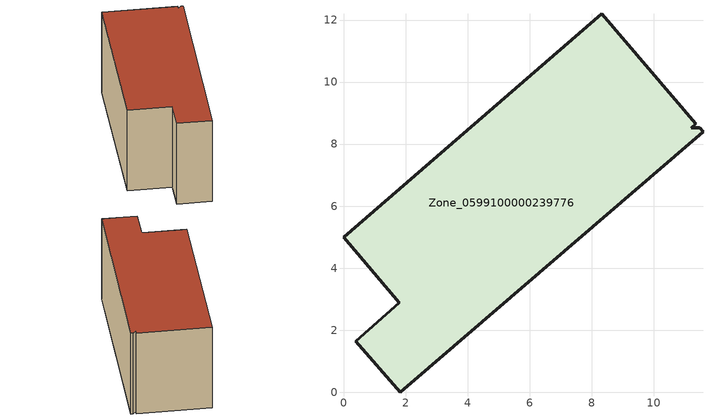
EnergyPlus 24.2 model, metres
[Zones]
Zone_0599100000239776
 floor ground (C_G): 0.39,1.64 1.8,2.88 0,4.99 8.32,12.2 11.36,8.66 11.22,8.53 11.48,8.52 11.59,8.39 1.83,0 z0
 wall outside (C_F): 1.8,2.88 0.39,1.64 1.83,0 11.59,8.39 11.48,8.52 11.22,8.53 11.36,8.66 8.32,12.2 0,4.99 1.8,2.88 z0:5.86
 roof outside (C_R): 11.36,8.66 8.32,12.2 0,4.99 1.8,2.88 0.39,1.64 1.83,0 11.59,8.39 11.48,8.52 11.22,8.53 z5.86
[BUILDING]
Pand.0599100000239776: North Axis=0; Terrain=City; Loads Convergence Tolerance Value=0.04; Temperature Convergence Tolerance Value=0.4; Solar Distribution=FullExterior; Maximum Number of Warmup Days=25; Minimum Number of Warmup Days=1
[Site:Location]
Rotterdam.The.Hague.AP_ZH_NLD Design_Conditions: Latitude=51.96; Longitude=4.45; Time Zone=1; Elevation=-4.5
[SITE:GROUNDTEMPERATURE:BUILDINGSURFACE]
18, 18, 18, 18, 18, 18, 18, 18, 18, 18, 18, 18
[MATERIAL] Thermal Absorptance=0.9; Solar Absorptance=0.7; Visible Absorptance=0.7
Name | Roughness | Thickness | Conductivity | Density | Specific Heat
G.TI.1946 | MediumSmooth | 0.15 | 1 | 540 | 1210
F.TI.1946 | Rough | 0.3 | 0.857143 | 1920 | 840
R.TI.1946 | MediumRough | 0.2 | 0.1 | 1500 | 1000
[CONSTRUCTION]
C_G: G.TI.1946
C_F: F.TI.1946
C_R: R.TI.1946
[ZONE]
Zone_0599100000239776: Type=1; Multiplier=1; Ceiling Height=Autocalculate; Volume=Autocalculate; Floor Area=autocalculate; Part of Total Floor Area=Yes
[ZONEINFILTRATION:DESIGNFLOWRATE]
Infil_Zone_0599100000239776: Zone or ZoneList or Space or SpaceList=Zone_0599100000239776; Schedule=AlwaysOn; Design Flow Rate Calculation Method=Flow/Area; Flow Rate per Floor Area=0.003; Constant Term Coefficient=1; Temperature Term Coefficient=0; Velocity Term Coefficient=0; Velocity Squared Term Coefficient=0
[HVACTEMPLATE:ZONE:IDEALLOADSAIRSYSTEM]
Zone_0599100000239776: Maximum Heating Supply Air Temperature=50; Minimum Cooling Supply Air Temperature=13; Maximum Heating Supply Air Humidity Ratio=0.0156; Minimum Cooling Supply Air Humidity Ratio=0.0077; Heating Limit=NoLimit; Cooling Limit=NoLimit; Dehumidification Control Type=ConstantSensibleHeatRatio; Cooling Sensible Heat Ratio=0.7; Dehumidification Setpoint=60; Humidification Control Type=None; Humidification Setpoint=30; Outdoor Air Method=None; Outdoor Air Flow Rate per Person=0.00944; Outdoor Air Flow Rate per Zone Floor Area=0; Outdoor Air Flow Rate per Zone=0; Demand Controlled Ventilation Type=None; Outdoor Air Economizer Type=NoEconomizer; Heat Recovery Type=None; Sensible Heat Recovery Effectiveness=0.7; Latent Heat Recovery Effectiveness=0.65
[ZONECONTROL:THERMOSTAT]
ThermostatControl_Zone_0599100000239776: Zone or ZoneList=Zone_0599100000239776; Control Type Schedule=DualSetpointControlType; Control 1=Thermostat_Zone_0599100000239776; Temperature Difference Between Cutout And Setpoint=0
[THERMOSTATSETPOINT:DUALSETPOINT]
Thermostat_Zone_0599100000239776: Heating Setpoint Temperature Schedule=HeatingSetpoint_Zone_0599100000239776; Cooling Setpoint Temperature Schedule=CoolingSetpoint_Zone_0599100000239776
[SCHEDULE:COMPACT]
HeatingSetpoint_Zone_0599100000239776: Through: 12/31, For: AllDays, Until: 24:00, 21
CoolingSetpoint_Zone_0599100000239776: Through: 12/31, For: AllDays, Until: 24:00, 24
DualSetpointControlType: Through: 12/31, For: AllDays, Until: 24:00, 4
AlwaysOn: Through: 12/31, For: AllDays, Until: 24:00, 1
